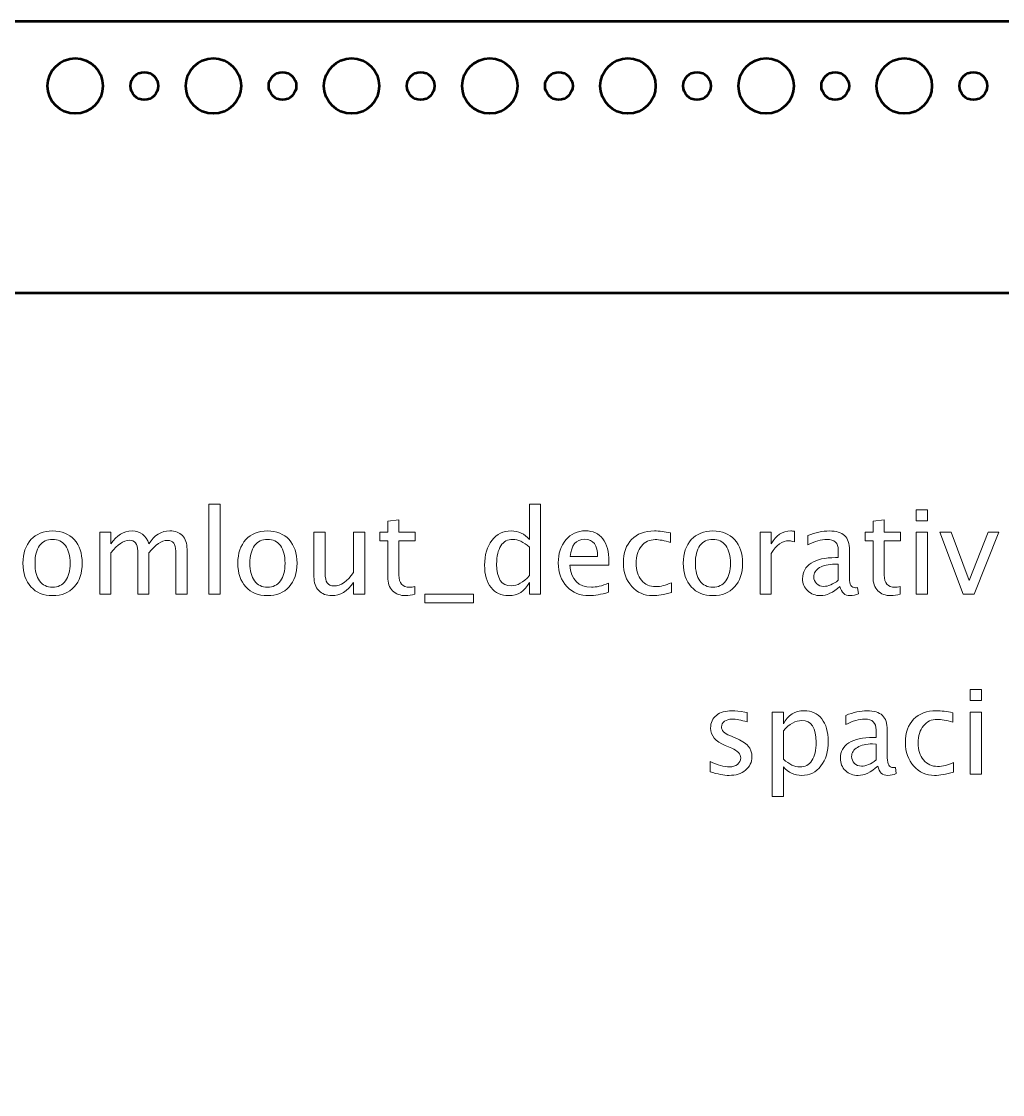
# Model space of a CAD drawing. Header units: centimetres. Extents: x -19.4 to 19.4, y -11.2 to 11.2.
# Drawn here: x -11.83 to -1.18, y -0.45 to 11.2 of the extents above; entities that cross this region are included whole.
import ezdxf

# ---------------------------------------------------------------- set-up
doc = ezdxf.new("R2010")
doc.units = ezdxf.units.CM
doc.header["$MEASUREMENT"] = 0
doc.layers.add('Layer 1', color=7, linetype='Continuous')

msp = doc.modelspace()

# ---------------------------------------------------------------- linework, layer by layer
at = {"layer": 'Layer 1', "lineweight": 53}
for centre, major_axis in [((-11.25, 10.5), (0, 0.3)), ((-9.75, 10.5), (0, 0.3)), ((-8.25, 10.5), (0, 0.3)), ((-6.75, 10.5), (0, 0.3)), ((-5.25, 10.5), (0, 0.3)), ((-3.75, 10.5), (0, 0.3)), ((-2.25, 10.5), (0, 0.3)), ((-10.5, 10.5), (0, 0.15)), ((-9, 10.5), (0, 0.15)), ((-7.5, 10.5), (0, 0.15)), ((-6, 10.5), (0, 0.15)), ((-4.5, 10.5), (0, 0.15)), ((-3, 10.5), (0, 0.15)), ((-1.5, 10.5), (0, 0.15))]:
    msp.add_ellipse(centre, major_axis=major_axis, ratio=1, dxfattribs=at)
msp.add_open_spline([(-19.45, -10.7), (-19.45, -10.7), (-19.45, 10.7), (-19.45, 10.7), (-19.45, 10.7), (-19.45, 10.97614), (-19.22614, 11.2), (-18.95, 11.2), (-18.95, 11.2), (-18.95, 11.2), (18.95, 11.2), (18.95, 11.2), (18.95, 11.2), (19.22614, 11.2), (19.45, 10.97614), (19.45, 10.7), (19.45, 10.7), (19.45, 10.7), (19.45, -10.7), (19.45, -10.7), (19.45, -10.7), (19.45, -10.97614), (19.22614, -11.2), (18.95, -11.2), (18.95, -11.2), (18.95, -11.2), (-18.95, -11.2), (-18.95, -11.2), (-18.95, -11.2), (-19.22614, -11.2), (-19.45, -10.97614), (-19.45, -10.7)], degree=3, knots=[0, 0, 0, 0, 0.11111111, 0.11111111, 0.11111111, 0.11111111, 0.22222222, 0.22222222, 0.22222222, 0.22222222, 0.33333333, 0.33333333, 0.33333333, 0.33333333, 0.44444444, 0.44444444, 0.44444444, 0.44444444, 0.55555556, 0.55555556, 0.55555556, 0.55555556, 0.66666667, 0.66666667, 0.66666667, 0.66666667, 0.77777778, 0.77777778, 0.77777778, 0.77777778, 1, 1, 1, 1], dxfattribs=at)
at = {"layer": 'Layer 1', "color": 5, "lineweight": 53}
for points, knots in [([(1.36354, 8.25), (1.36354, 8.25), (18, 8.25), (18, 8.25), (18, 8.25), (18, -1.69111), (9.94111, -9.75), (0, -9.75), (0, -9.75), (-9.94111, -9.75), (-18, -1.69111), (-18, 8.25), (-18, 8.25), (-18, 8.25), (1.36354, 8.25), (1.36354, 8.25)], [0, 0, 0, 0, 0.2, 0.2, 0.2, 0.2, 0.4, 0.4, 0.4, 0.4, 0.6, 0.6, 0.6, 0.6, 1, 1, 1, 1]), ([(16.5, 8.25), (16.5, -0.86268), (9.11268, -8.25), (0, -8.25), (0, -8.25), (-9.11268, -8.25), (-16.5, -0.86268), (-16.5, 8.25)], [0, 0, 0, 0, 0.33333333, 0.33333333, 0.33333333, 0.33333333, 1, 1, 1, 1]), ([(16, 8.25), (16, -0.58654), (8.83654, -7.75), (0, -7.75), (0, -7.75), (-8.83654, -7.75), (-16, -0.58654), (-16, 8.25)], [0, 0, 0, 0, 0.33333333, 0.33333333, 0.33333333, 0.33333333, 1, 1, 1, 1]), ([(15.5, 8.25), (15.5, -0.3104), (8.5604, -7.25), (0, -7.25), (0, -7.25), (-8.5604, -7.25), (-15.5, -0.3104), (-15.5, 8.25)], [0, 0, 0, 0, 0.33333333, 0.33333333, 0.33333333, 0.33333333, 1, 1, 1, 1])]:
    msp.add_open_spline(points, degree=3, knots=knots, dxfattribs=at)
at = {"layer": 'Layer 1', "color": 5, "lineweight": 9}
for points, knots in [([(-9.79826, 4.98147), (-9.79826, 4.98147), (-9.79826, 5.96064), (-9.79826, 5.96064), (-9.79826, 5.96064), (-9.79826, 5.96064), (-9.67634, 5.96064), (-9.67634, 5.96064), (-9.67634, 5.96064), (-9.67634, 5.96064), (-9.67634, 4.98147), (-9.67634, 4.98147), (-9.67634, 4.98147), (-9.67634, 4.98147), (-9.79826, 4.98147), (-9.79826, 4.98147)], [0, 0, 0, 0, 0.2, 0.2, 0.2, 0.2, 0.4, 0.4, 0.4, 0.4, 0.6, 0.6, 0.6, 0.6, 1, 1, 1, 1]), ([(-6.31973, 4.98147), (-6.31973, 4.98147), (-6.31973, 5.10784), (-6.31973, 5.10784), (-6.31973, 5.10784), (-6.36947, 5.01343), (-6.4444, 4.96623), (-6.54452, 4.96623), (-6.54452, 4.96623), (-6.6258, 4.96623), (-6.68972, 4.99565), (-6.73629, 5.05471), (-6.73629, 5.05471), (-6.78286, 5.11376), (-6.80614, 5.19441), (-6.80614, 5.29664), (-6.80614, 5.29664), (-6.80614, 5.4084), (-6.77968, 5.49836), (-6.72698, 5.56652), (-6.72698, 5.56652), (-6.67406, 5.63446), (-6.60463, 5.66854), (-6.51848, 5.66854), (-6.51848, 5.66854), (-6.43869, 5.66854), (-6.37222, 5.63806), (-6.31973, 5.57689), (-6.31973, 5.57689), (-6.31973, 5.57689), (-6.31973, 5.96064), (-6.31973, 5.96064), (-6.31973, 5.96064), (-6.31973, 5.96064), (-6.19781, 5.96064), (-6.19781, 5.96064), (-6.19781, 5.96064), (-6.19781, 5.96064), (-6.19781, 4.98147), (-6.19781, 4.98147), (-6.19781, 4.98147), (-6.19781, 4.98147), (-6.31973, 4.98147), (-6.31973, 4.98147)], [0, 0, 0, 0, 0.08333333, 0.08333333, 0.08333333, 0.08333333, 0.16666667, 0.16666667, 0.16666667, 0.16666667, 0.25, 0.25, 0.25, 0.25, 0.33333333, 0.33333333, 0.33333333, 0.33333333, 0.41666667, 0.41666667, 0.41666667, 0.41666667, 0.5, 0.5, 0.5, 0.5, 0.58333333, 0.58333333, 0.58333333, 0.58333333, 0.66666667, 0.66666667, 0.66666667, 0.66666667, 0.75, 0.75, 0.75, 0.75, 0.83333333, 0.83333333, 0.83333333, 0.83333333, 1, 1, 1, 1]), ([(-2.11943, 5.77776), (-2.11943, 5.77776), (-2.11943, 5.89968), (-2.11943, 5.89968), (-2.11943, 5.89968), (-2.11943, 5.89968), (-1.99751, 5.89968), (-1.99751, 5.89968), (-1.99751, 5.89968), (-1.99751, 5.89968), (-1.99751, 5.77776), (-1.99751, 5.77776), (-1.99751, 5.77776), (-1.99751, 5.77776), (-2.11943, 5.77776), (-2.11943, 5.77776)], [0, 0, 0, 0, 0.2, 0.2, 0.2, 0.2, 0.4, 0.4, 0.4, 0.4, 0.6, 0.6, 0.6, 0.6, 1, 1, 1, 1]), ([(-7.56179, 4.98168), (-7.59947, 4.97131), (-7.63227, 4.96623), (-7.66, 4.96623), (-7.66, 4.96623), (-7.72223, 4.96623), (-7.7707, 4.98401), (-7.80542, 5.01957), (-7.80542, 5.01957), (-7.84034, 5.05513), (-7.8577, 5.10445), (-7.8577, 5.16774), (-7.8577, 5.16774), (-7.8577, 5.16774), (-7.8577, 5.56313), (-7.8577, 5.56313), (-7.8577, 5.56313), (-7.8577, 5.56313), (-7.94194, 5.56313), (-7.94194, 5.56313), (-7.94194, 5.56313), (-7.94194, 5.56313), (-7.94194, 5.65457), (-7.94194, 5.65457), (-7.94194, 5.65457), (-7.94194, 5.65457), (-7.8577, 5.65457), (-7.8577, 5.65457), (-7.8577, 5.65457), (-7.8577, 5.65457), (-7.8577, 5.77628), (-7.8577, 5.77628), (-7.8577, 5.77628), (-7.8577, 5.77628), (-7.73578, 5.78792), (-7.73578, 5.78792), (-7.73578, 5.78792), (-7.73578, 5.78792), (-7.73578, 5.65457), (-7.73578, 5.65457), (-7.73578, 5.65457), (-7.73578, 5.65457), (-7.55925, 5.65457), (-7.55925, 5.65457), (-7.55925, 5.65457), (-7.55925, 5.65457), (-7.55925, 5.56313), (-7.55925, 5.56313), (-7.55925, 5.56313), (-7.55925, 5.56313), (-7.73578, 5.56313), (-7.73578, 5.56313), (-7.73578, 5.56313), (-7.73578, 5.56313), (-7.73578, 5.18975), (-7.73578, 5.18975), (-7.73578, 5.18975), (-7.73578, 5.1017), (-7.69747, 5.05767), (-7.62106, 5.05767), (-7.62106, 5.05767), (-7.60476, 5.05767), (-7.58507, 5.06042), (-7.56179, 5.06571), (-7.56179, 5.06571), (-7.56179, 5.06571), (-7.56179, 4.98168), (-7.56179, 4.98168)], [0, 0, 0, 0, 0.05555556, 0.05555556, 0.05555556, 0.05555556, 0.11111111, 0.11111111, 0.11111111, 0.11111111, 0.16666667, 0.16666667, 0.16666667, 0.16666667, 0.22222222, 0.22222222, 0.22222222, 0.22222222, 0.27777778, 0.27777778, 0.27777778, 0.27777778, 0.33333333, 0.33333333, 0.33333333, 0.33333333, 0.38888889, 0.38888889, 0.38888889, 0.38888889, 0.44444444, 0.44444444, 0.44444444, 0.44444444, 0.5, 0.5, 0.5, 0.5, 0.55555556, 0.55555556, 0.55555556, 0.55555556, 0.61111111, 0.61111111, 0.61111111, 0.61111111, 0.66666667, 0.66666667, 0.66666667, 0.66666667, 0.72222222, 0.72222222, 0.72222222, 0.72222222, 0.77777778, 0.77777778, 0.77777778, 0.77777778, 0.83333333, 0.83333333, 0.83333333, 0.83333333, 0.88888889, 0.88888889, 0.88888889, 0.88888889, 1, 1, 1, 1]), ([(-2.29342, 4.98168), (-2.3311, 4.97131), (-2.3639, 4.96623), (-2.39163, 4.96623), (-2.39163, 4.96623), (-2.45386, 4.96623), (-2.50233, 4.98401), (-2.53705, 5.01957), (-2.53705, 5.01957), (-2.57197, 5.05513), (-2.58933, 5.10445), (-2.58933, 5.16774), (-2.58933, 5.16774), (-2.58933, 5.16774), (-2.58933, 5.56313), (-2.58933, 5.56313), (-2.58933, 5.56313), (-2.58933, 5.56313), (-2.67357, 5.56313), (-2.67357, 5.56313), (-2.67357, 5.56313), (-2.67357, 5.56313), (-2.67357, 5.65457), (-2.67357, 5.65457), (-2.67357, 5.65457), (-2.67357, 5.65457), (-2.58933, 5.65457), (-2.58933, 5.65457), (-2.58933, 5.65457), (-2.58933, 5.65457), (-2.58933, 5.77628), (-2.58933, 5.77628), (-2.58933, 5.77628), (-2.58933, 5.77628), (-2.46741, 5.78792), (-2.46741, 5.78792), (-2.46741, 5.78792), (-2.46741, 5.78792), (-2.46741, 5.65457), (-2.46741, 5.65457), (-2.46741, 5.65457), (-2.46741, 5.65457), (-2.29088, 5.65457), (-2.29088, 5.65457), (-2.29088, 5.65457), (-2.29088, 5.65457), (-2.29088, 5.56313), (-2.29088, 5.56313), (-2.29088, 5.56313), (-2.29088, 5.56313), (-2.46741, 5.56313), (-2.46741, 5.56313), (-2.46741, 5.56313), (-2.46741, 5.56313), (-2.46741, 5.18975), (-2.46741, 5.18975), (-2.46741, 5.18975), (-2.46741, 5.1017), (-2.4291, 5.05767), (-2.35269, 5.05767), (-2.35269, 5.05767), (-2.33639, 5.05767), (-2.3167, 5.06042), (-2.29342, 5.06571), (-2.29342, 5.06571), (-2.29342, 5.06571), (-2.29342, 4.98168), (-2.29342, 4.98168)], [0, 0, 0, 0, 0.05555556, 0.05555556, 0.05555556, 0.05555556, 0.11111111, 0.11111111, 0.11111111, 0.11111111, 0.16666667, 0.16666667, 0.16666667, 0.16666667, 0.22222222, 0.22222222, 0.22222222, 0.22222222, 0.27777778, 0.27777778, 0.27777778, 0.27777778, 0.33333333, 0.33333333, 0.33333333, 0.33333333, 0.38888889, 0.38888889, 0.38888889, 0.38888889, 0.44444444, 0.44444444, 0.44444444, 0.44444444, 0.5, 0.5, 0.5, 0.5, 0.55555556, 0.55555556, 0.55555556, 0.55555556, 0.61111111, 0.61111111, 0.61111111, 0.61111111, 0.66666667, 0.66666667, 0.66666667, 0.66666667, 0.72222222, 0.72222222, 0.72222222, 0.72222222, 0.77777778, 0.77777778, 0.77777778, 0.77777778, 0.83333333, 0.83333333, 0.83333333, 0.83333333, 0.88888889, 0.88888889, 0.88888889, 0.88888889, 1, 1, 1, 1]), ([(-11.49625, 4.96623), (-11.5951, 4.96623), (-11.67341, 4.99777), (-11.73099, 5.06085), (-11.73099, 5.06085), (-11.78877, 5.12392), (-11.81756, 5.20965), (-11.81756, 5.31781), (-11.81756, 5.31781), (-11.81756, 5.42576), (-11.78877, 5.51127), (-11.73099, 5.57414), (-11.73099, 5.57414), (-11.67341, 5.637), (-11.5951, 5.66854), (-11.49625, 5.66854), (-11.49625, 5.66854), (-11.3974, 5.66854), (-11.31908, 5.637), (-11.26151, 5.57414), (-11.26151, 5.57414), (-11.20373, 5.51127), (-11.17494, 5.42576), (-11.17494, 5.31781), (-11.17494, 5.31781), (-11.17494, 5.20965), (-11.20373, 5.12392), (-11.26151, 5.06085), (-11.26151, 5.06085), (-11.31908, 4.99777), (-11.3974, 4.96623), (-11.49625, 4.96623)], [0, 0, 0, 0, 0.11111111, 0.11111111, 0.11111111, 0.11111111, 0.22222222, 0.22222222, 0.22222222, 0.22222222, 0.33333333, 0.33333333, 0.33333333, 0.33333333, 0.44444444, 0.44444444, 0.44444444, 0.44444444, 0.55555556, 0.55555556, 0.55555556, 0.55555556, 0.66666667, 0.66666667, 0.66666667, 0.66666667, 0.77777778, 0.77777778, 0.77777778, 0.77777778, 1, 1, 1, 1]), ([(-10.98402, 4.98147), (-10.98402, 4.98147), (-10.98402, 5.65457), (-10.98402, 5.65457), (-10.98402, 5.65457), (-10.98402, 5.65457), (-10.8621, 5.65457), (-10.8621, 5.65457), (-10.8621, 5.65457), (-10.8621, 5.65457), (-10.8621, 5.52736), (-10.8621, 5.52736), (-10.8621, 5.52736), (-10.80262, 5.62155), (-10.72642, 5.66854), (-10.63308, 5.66854), (-10.63308, 5.66854), (-10.54312, 5.66854), (-10.48195, 5.62155), (-10.44935, 5.52736), (-10.44935, 5.52736), (-10.39156, 5.6224), (-10.31621, 5.66981), (-10.22371, 5.66981), (-10.22371, 5.66981), (-10.16466, 5.66981), (-10.11873, 5.65245), (-10.08592, 5.61753), (-10.08592, 5.61753), (-10.05311, 5.5826), (-10.0366, 5.53371), (-10.0366, 5.47084), (-10.0366, 5.47084), (-10.0366, 5.47084), (-10.0366, 4.98147), (-10.0366, 4.98147), (-10.0366, 4.98147), (-10.0366, 4.98147), (-10.15852, 4.98147), (-10.15852, 4.98147), (-10.15852, 4.98147), (-10.15852, 4.98147), (-10.15852, 5.45074), (-10.15852, 5.45074), (-10.15852, 5.45074), (-10.15852, 5.52736), (-10.189, 5.56567), (-10.24996, 5.56567), (-10.24996, 5.56567), (-10.31325, 5.56567), (-10.37971, 5.52101), (-10.44935, 5.43147), (-10.44935, 5.43147), (-10.44935, 5.43147), (-10.44935, 4.98147), (-10.44935, 4.98147), (-10.44935, 4.98147), (-10.44935, 4.98147), (-10.57127, 4.98147), (-10.57127, 4.98147), (-10.57127, 4.98147), (-10.57127, 4.98147), (-10.57127, 5.45116), (-10.57127, 5.45116), (-10.57127, 5.45116), (-10.57127, 5.52842), (-10.60217, 5.56694), (-10.66419, 5.56694), (-10.66419, 5.56694), (-10.72579, 5.56694), (-10.79183, 5.52207), (-10.8621, 5.43211), (-10.8621, 5.43211), (-10.8621, 5.43211), (-10.8621, 4.98147), (-10.8621, 4.98147), (-10.8621, 4.98147), (-10.8621, 4.98147), (-10.98402, 4.98147), (-10.98402, 4.98147)], [0, 0, 0, 0, 0.04761905, 0.04761905, 0.04761905, 0.04761905, 0.0952381, 0.0952381, 0.0952381, 0.0952381, 0.14285714, 0.14285714, 0.14285714, 0.14285714, 0.19047619, 0.19047619, 0.19047619, 0.19047619, 0.23809524, 0.23809524, 0.23809524, 0.23809524, 0.28571429, 0.28571429, 0.28571429, 0.28571429, 0.33333333, 0.33333333, 0.33333333, 0.33333333, 0.38095238, 0.38095238, 0.38095238, 0.38095238, 0.42857143, 0.42857143, 0.42857143, 0.42857143, 0.47619048, 0.47619048, 0.47619048, 0.47619048, 0.52380952, 0.52380952, 0.52380952, 0.52380952, 0.57142857, 0.57142857, 0.57142857, 0.57142857, 0.61904762, 0.61904762, 0.61904762, 0.61904762, 0.66666667, 0.66666667, 0.66666667, 0.66666667, 0.71428571, 0.71428571, 0.71428571, 0.71428571, 0.76190476, 0.76190476, 0.76190476, 0.76190476, 0.80952381, 0.80952381, 0.80952381, 0.80952381, 0.85714286, 0.85714286, 0.85714286, 0.85714286, 0.9047619, 0.9047619, 0.9047619, 0.9047619, 1, 1, 1, 1]), ([(-9.16326, 4.96623), (-9.26211, 4.96623), (-9.34042, 4.99777), (-9.398, 5.06085), (-9.398, 5.06085), (-9.45578, 5.12392), (-9.48457, 5.20965), (-9.48457, 5.31781), (-9.48457, 5.31781), (-9.48457, 5.42576), (-9.45578, 5.51127), (-9.398, 5.57414), (-9.398, 5.57414), (-9.34042, 5.637), (-9.26211, 5.66854), (-9.16326, 5.66854), (-9.16326, 5.66854), (-9.06441, 5.66854), (-8.98609, 5.637), (-8.92852, 5.57414), (-8.92852, 5.57414), (-8.87074, 5.51127), (-8.84195, 5.42576), (-8.84195, 5.31781), (-8.84195, 5.31781), (-8.84195, 5.20965), (-8.87074, 5.12392), (-8.92852, 5.06085), (-8.92852, 5.06085), (-8.98609, 4.99777), (-9.06441, 4.96623), (-9.16326, 4.96623)], [0, 0, 0, 0, 0.11111111, 0.11111111, 0.11111111, 0.11111111, 0.22222222, 0.22222222, 0.22222222, 0.22222222, 0.33333333, 0.33333333, 0.33333333, 0.33333333, 0.44444444, 0.44444444, 0.44444444, 0.44444444, 0.55555556, 0.55555556, 0.55555556, 0.55555556, 0.66666667, 0.66666667, 0.66666667, 0.66666667, 0.77777778, 0.77777778, 0.77777778, 0.77777778, 1, 1, 1, 1]), ([(-8.22939, 4.98147), (-8.22939, 4.98147), (-8.22939, 5.10805), (-8.22939, 5.10805), (-8.22939, 5.10805), (-8.29437, 5.01343), (-8.37332, 4.96623), (-8.46603, 4.96623), (-8.46603, 4.96623), (-8.52488, 4.96623), (-8.57165, 4.98465), (-8.60637, 5.02169), (-8.60637, 5.02169), (-8.64129, 5.05873), (-8.65865, 5.10847), (-8.65865, 5.17134), (-8.65865, 5.17134), (-8.65865, 5.17134), (-8.65865, 5.65457), (-8.65865, 5.65457), (-8.65865, 5.65457), (-8.65865, 5.65457), (-8.53673, 5.65457), (-8.53673, 5.65457), (-8.53673, 5.65457), (-8.53673, 5.65457), (-8.53673, 5.21113), (-8.53673, 5.21113), (-8.53673, 5.21113), (-8.53673, 5.16054), (-8.52932, 5.12477), (-8.51472, 5.1036), (-8.51472, 5.1036), (-8.4999, 5.08222), (-8.47535, 5.07164), (-8.44084, 5.07164), (-8.44084, 5.07164), (-8.36634, 5.07164), (-8.29564, 5.12054), (-8.22939, 5.21854), (-8.22939, 5.21854), (-8.22939, 5.21854), (-8.22939, 5.65457), (-8.22939, 5.65457), (-8.22939, 5.65457), (-8.22939, 5.65457), (-8.10747, 5.65457), (-8.10747, 5.65457), (-8.10747, 5.65457), (-8.10747, 5.65457), (-8.10747, 4.98147), (-8.10747, 4.98147), (-8.10747, 4.98147), (-8.10747, 4.98147), (-8.22939, 4.98147), (-8.22939, 4.98147)], [0, 0, 0, 0, 0.06666667, 0.06666667, 0.06666667, 0.06666667, 0.13333333, 0.13333333, 0.13333333, 0.13333333, 0.2, 0.2, 0.2, 0.2, 0.26666667, 0.26666667, 0.26666667, 0.26666667, 0.33333333, 0.33333333, 0.33333333, 0.33333333, 0.4, 0.4, 0.4, 0.4, 0.46666667, 0.46666667, 0.46666667, 0.46666667, 0.53333333, 0.53333333, 0.53333333, 0.53333333, 0.6, 0.6, 0.6, 0.6, 0.66666667, 0.66666667, 0.66666667, 0.66666667, 0.73333333, 0.73333333, 0.73333333, 0.73333333, 0.8, 0.8, 0.8, 0.8, 0.86666667, 0.86666667, 0.86666667, 0.86666667, 1, 1, 1, 1]), ([(-5.45952, 5.00306), (-5.54143, 4.97851), (-5.6115, 4.96623), (-5.66992, 4.96623), (-5.66992, 4.96623), (-5.76961, 4.96623), (-5.85068, 4.99925), (-5.91312, 5.06508), (-5.91312, 5.06508), (-5.97556, 5.13091), (-6.00689, 5.21621), (-6.00689, 5.3212), (-6.00689, 5.3212), (-6.00689, 5.42301), (-5.97937, 5.50662), (-5.92413, 5.57202), (-5.92413, 5.57202), (-5.86888, 5.63721), (-5.79819, 5.66981), (-5.71204, 5.66981), (-5.71204, 5.66981), (-5.63055, 5.66981), (-5.56747, 5.64081), (-5.52302, 5.58282), (-5.52302, 5.58282), (-5.47857, 5.52482), (-5.45634, 5.44269), (-5.45634, 5.33622), (-5.45634, 5.33622), (-5.45634, 5.33622), (-5.45698, 5.29897), (-5.45698, 5.29897), (-5.45698, 5.29897), (-5.45698, 5.29897), (-5.88243, 5.29897), (-5.88243, 5.29897), (-5.88243, 5.29897), (-5.86465, 5.1381), (-5.78612, 5.05767), (-5.64706, 5.05767), (-5.64706, 5.05767), (-5.59604, 5.05767), (-5.5336, 5.07206), (-5.45952, 5.10085), (-5.45952, 5.10085), (-5.45952, 5.10085), (-5.45952, 5.00306), (-5.45952, 5.00306)], [0, 0, 0, 0, 0.07692308, 0.07692308, 0.07692308, 0.07692308, 0.15384615, 0.15384615, 0.15384615, 0.15384615, 0.23076923, 0.23076923, 0.23076923, 0.23076923, 0.30769231, 0.30769231, 0.30769231, 0.30769231, 0.38461538, 0.38461538, 0.38461538, 0.38461538, 0.46153846, 0.46153846, 0.46153846, 0.46153846, 0.53846154, 0.53846154, 0.53846154, 0.53846154, 0.61538462, 0.61538462, 0.61538462, 0.61538462, 0.69230769, 0.69230769, 0.69230769, 0.69230769, 0.76923077, 0.76923077, 0.76923077, 0.76923077, 0.84615385, 0.84615385, 0.84615385, 0.84615385, 1, 1, 1, 1]), ([(-4.77859, 5.00179), (-4.85754, 4.97808), (-4.9257, 4.96623), (-4.98306, 4.96623), (-4.98306, 4.96623), (-5.07408, 4.96623), (-5.14943, 4.99989), (-5.20933, 5.06698), (-5.20933, 5.06698), (-5.26923, 5.13429), (-5.29929, 5.21917), (-5.29929, 5.32141), (-5.29929, 5.32141), (-5.29929, 5.43063), (-5.26966, 5.51593), (-5.21039, 5.57689), (-5.21039, 5.57689), (-5.15112, 5.63806), (-5.06836, 5.66854), (-4.9621, 5.66854), (-4.9621, 5.66854), (-4.90982, 5.66854), (-4.85098, 5.66134), (-4.78621, 5.64695), (-4.78621, 5.64695), (-4.78621, 5.64695), (-4.78621, 5.54408), (-4.78621, 5.54408), (-4.78621, 5.54408), (-4.855, 5.5644), (-4.91109, 5.57456), (-4.95427, 5.57456), (-4.95427, 5.57456), (-5.01693, 5.57456), (-5.06709, 5.55107), (-5.10456, 5.50429), (-5.10456, 5.50429), (-5.14202, 5.45751), (-5.16086, 5.39507), (-5.16086, 5.31717), (-5.16086, 5.31717), (-5.16086, 5.24161), (-5.14139, 5.18065), (-5.10265, 5.13387), (-5.10265, 5.13387), (-5.06392, 5.0873), (-5.01333, 5.06402), (-4.95046, 5.06402), (-4.95046, 5.06402), (-4.89479, 5.06402), (-4.83764, 5.07841), (-4.77859, 5.1072), (-4.77859, 5.1072), (-4.77859, 5.1072), (-4.77859, 5.00179), (-4.77859, 5.00179)], [0, 0, 0, 0, 0.06666667, 0.06666667, 0.06666667, 0.06666667, 0.13333333, 0.13333333, 0.13333333, 0.13333333, 0.2, 0.2, 0.2, 0.2, 0.26666667, 0.26666667, 0.26666667, 0.26666667, 0.33333333, 0.33333333, 0.33333333, 0.33333333, 0.4, 0.4, 0.4, 0.4, 0.46666667, 0.46666667, 0.46666667, 0.46666667, 0.53333333, 0.53333333, 0.53333333, 0.53333333, 0.6, 0.6, 0.6, 0.6, 0.66666667, 0.66666667, 0.66666667, 0.66666667, 0.73333333, 0.73333333, 0.73333333, 0.73333333, 0.8, 0.8, 0.8, 0.8, 0.86666667, 0.86666667, 0.86666667, 0.86666667, 1, 1, 1, 1]), ([(-4.32753, 4.96623), (-4.42638, 4.96623), (-4.50469, 4.99777), (-4.56227, 5.06085), (-4.56227, 5.06085), (-4.62005, 5.12392), (-4.64884, 5.20965), (-4.64884, 5.31781), (-4.64884, 5.31781), (-4.64884, 5.42576), (-4.62005, 5.51127), (-4.56227, 5.57414), (-4.56227, 5.57414), (-4.50469, 5.637), (-4.42638, 5.66854), (-4.32753, 5.66854), (-4.32753, 5.66854), (-4.22868, 5.66854), (-4.15036, 5.637), (-4.09279, 5.57414), (-4.09279, 5.57414), (-4.03501, 5.51127), (-4.00622, 5.42576), (-4.00622, 5.31781), (-4.00622, 5.31781), (-4.00622, 5.20965), (-4.03501, 5.12392), (-4.09279, 5.06085), (-4.09279, 5.06085), (-4.15036, 4.99777), (-4.22868, 4.96623), (-4.32753, 4.96623)], [0, 0, 0, 0, 0.11111111, 0.11111111, 0.11111111, 0.11111111, 0.22222222, 0.22222222, 0.22222222, 0.22222222, 0.33333333, 0.33333333, 0.33333333, 0.33333333, 0.44444444, 0.44444444, 0.44444444, 0.44444444, 0.55555556, 0.55555556, 0.55555556, 0.55555556, 0.66666667, 0.66666667, 0.66666667, 0.66666667, 0.77777778, 0.77777778, 0.77777778, 0.77777778, 1, 1, 1, 1]), ([(-3.8153, 4.98147), (-3.8153, 4.98147), (-3.8153, 5.65457), (-3.8153, 5.65457), (-3.8153, 5.65457), (-3.8153, 5.65457), (-3.69338, 5.65457), (-3.69338, 5.65457), (-3.69338, 5.65457), (-3.69338, 5.65457), (-3.69338, 5.52736), (-3.69338, 5.52736), (-3.69338, 5.52736), (-3.64491, 5.62155), (-3.57463, 5.66854), (-3.48235, 5.66854), (-3.48235, 5.66854), (-3.46986, 5.66854), (-3.45674, 5.66748), (-3.44319, 5.66537), (-3.44319, 5.66537), (-3.44319, 5.66537), (-3.44319, 5.55128), (-3.44319, 5.55128), (-3.44319, 5.55128), (-3.46436, 5.55826), (-3.48298, 5.56186), (-3.49907, 5.56186), (-3.49907, 5.56186), (-3.57654, 5.56186), (-3.64131, 5.51614), (-3.69338, 5.42449), (-3.69338, 5.42449), (-3.69338, 5.42449), (-3.69338, 4.98147), (-3.69338, 4.98147), (-3.69338, 4.98147), (-3.69338, 4.98147), (-3.8153, 4.98147), (-3.8153, 4.98147)], [0, 0, 0, 0, 0.09090909, 0.09090909, 0.09090909, 0.09090909, 0.18181818, 0.18181818, 0.18181818, 0.18181818, 0.27272727, 0.27272727, 0.27272727, 0.27272727, 0.36363636, 0.36363636, 0.36363636, 0.36363636, 0.45454545, 0.45454545, 0.45454545, 0.45454545, 0.54545455, 0.54545455, 0.54545455, 0.54545455, 0.63636364, 0.63636364, 0.63636364, 0.63636364, 0.72727273, 0.72727273, 0.72727273, 0.72727273, 0.81818182, 0.81818182, 0.81818182, 0.81818182, 1, 1, 1, 1]), ([(-2.94874, 5.0672), (-3.02197, 4.99989), (-3.09246, 4.96623), (-3.16019, 4.96623), (-3.16019, 4.96623), (-3.21586, 4.96623), (-3.26222, 4.98359), (-3.29883, 5.01851), (-3.29883, 5.01851), (-3.33566, 5.05344), (-3.35408, 5.09746), (-3.35408, 5.15059), (-3.35408, 5.15059), (-3.35408, 5.22404), (-3.32318, 5.28056), (-3.26137, 5.31993), (-3.26137, 5.31993), (-3.19956, 5.3593), (-3.11087, 5.37898), (-2.9953, 5.37898), (-2.9953, 5.37898), (-2.9953, 5.37898), (-2.96673, 5.37898), (-2.96673, 5.37898), (-2.96673, 5.37898), (-2.96673, 5.37898), (-2.96673, 5.46005), (-2.96673, 5.46005), (-2.96673, 5.46005), (-2.96673, 5.53815), (-3.00737, 5.5771), (-3.08886, 5.5771), (-3.08886, 5.5771), (-3.15194, 5.5771), (-3.22094, 5.5572), (-3.29566, 5.51741), (-3.29566, 5.51741), (-3.29566, 5.51741), (-3.29566, 5.61774), (-3.29566, 5.61774), (-3.29566, 5.61774), (-3.21353, 5.65161), (-3.13606, 5.66854), (-3.06346, 5.66854), (-3.06346, 5.66854), (-2.98874, 5.66854), (-2.9335, 5.65161), (-2.89815, 5.61753), (-2.89815, 5.61753), (-2.86259, 5.58345), (-2.84481, 5.53096), (-2.84481, 5.46005), (-2.84481, 5.46005), (-2.84481, 5.46005), (-2.84481, 5.15588), (-2.84481, 5.15588), (-2.84481, 5.15588), (-2.84481, 5.08625), (-2.82343, 5.05132), (-2.78046, 5.05132), (-2.78046, 5.05132), (-2.77517, 5.05132), (-2.76734, 5.05217), (-2.75697, 5.05386), (-2.75697, 5.05386), (-2.75697, 5.05386), (-2.74829, 4.98613), (-2.74829, 4.98613), (-2.74829, 4.98613), (-2.77602, 4.97279), (-2.8065, 4.96623), (-2.83994, 4.96623), (-2.83994, 4.96623), (-2.89688, 4.96623), (-2.93307, 4.99989), (-2.94874, 5.0672)], [0, 0, 0, 0, 0.05, 0.05, 0.05, 0.05, 0.1, 0.1, 0.1, 0.1, 0.15, 0.15, 0.15, 0.15, 0.2, 0.2, 0.2, 0.2, 0.25, 0.25, 0.25, 0.25, 0.3, 0.3, 0.3, 0.3, 0.35, 0.35, 0.35, 0.35, 0.4, 0.4, 0.4, 0.4, 0.45, 0.45, 0.45, 0.45, 0.5, 0.5, 0.5, 0.5, 0.55, 0.55, 0.55, 0.55, 0.6, 0.6, 0.6, 0.6, 0.65, 0.65, 0.65, 0.65, 0.7, 0.7, 0.7, 0.7, 0.75, 0.75, 0.75, 0.75, 0.8, 0.8, 0.8, 0.8, 0.85, 0.85, 0.85, 0.85, 0.9, 0.9, 0.9, 0.9, 1, 1, 1, 1]), ([(-2.11943, 4.98147), (-2.11943, 4.98147), (-2.11943, 5.65457), (-2.11943, 5.65457), (-2.11943, 5.65457), (-2.11943, 5.65457), (-1.99751, 5.65457), (-1.99751, 5.65457), (-1.99751, 5.65457), (-1.99751, 5.65457), (-1.99751, 4.98147), (-1.99751, 4.98147), (-1.99751, 4.98147), (-1.99751, 4.98147), (-2.11943, 4.98147), (-2.11943, 4.98147)], [0, 0, 0, 0, 0.2, 0.2, 0.2, 0.2, 0.4, 0.4, 0.4, 0.4, 0.6, 0.6, 0.6, 0.6, 1, 1, 1, 1]), ([(-1.61228, 4.98147), (-1.61228, 4.98147), (-1.86289, 5.65457), (-1.86289, 5.65457), (-1.86289, 5.65457), (-1.86289, 5.65457), (-1.74097, 5.65457), (-1.74097, 5.65457), (-1.74097, 5.65457), (-1.74097, 5.65457), (-1.5456, 5.13154), (-1.5456, 5.13154), (-1.5456, 5.13154), (-1.5456, 5.13154), (-1.3388, 5.65457), (-1.3388, 5.65457), (-1.3388, 5.65457), (-1.3388, 5.65457), (-1.22408, 5.65457), (-1.22408, 5.65457), (-1.22408, 5.65457), (-1.22408, 5.65457), (-1.49014, 4.98147), (-1.49014, 4.98147), (-1.49014, 4.98147), (-1.49014, 4.98147), (-1.61228, 4.98147), (-1.61228, 4.98147)], [0, 0, 0, 0, 0.125, 0.125, 0.125, 0.125, 0.25, 0.25, 0.25, 0.25, 0.375, 0.375, 0.375, 0.375, 0.5, 0.5, 0.5, 0.5, 0.625, 0.625, 0.625, 0.625, 0.75, 0.75, 0.75, 0.75, 1, 1, 1, 1]), ([(-11.49646, 5.05767), (-11.43614, 5.05767), (-11.38915, 5.08032), (-11.3557, 5.12583), (-11.3557, 5.12583), (-11.32247, 5.17112), (-11.30575, 5.23526), (-11.30575, 5.31781), (-11.30575, 5.31781), (-11.30575, 5.40015), (-11.32247, 5.46407), (-11.3557, 5.50937), (-11.3557, 5.50937), (-11.38915, 5.55445), (-11.43614, 5.5771), (-11.49646, 5.5771), (-11.49646, 5.5771), (-11.557, 5.5771), (-11.60399, 5.55445), (-11.63701, 5.50937), (-11.63701, 5.50937), (-11.67024, 5.46407), (-11.68675, 5.40015), (-11.68675, 5.31781), (-11.68675, 5.31781), (-11.68675, 5.23526), (-11.67024, 5.17112), (-11.63701, 5.12583), (-11.63701, 5.12583), (-11.60399, 5.08032), (-11.557, 5.05767), (-11.49646, 5.05767)], [0, 0, 0, 0, 0.11111111, 0.11111111, 0.11111111, 0.11111111, 0.22222222, 0.22222222, 0.22222222, 0.22222222, 0.33333333, 0.33333333, 0.33333333, 0.33333333, 0.44444444, 0.44444444, 0.44444444, 0.44444444, 0.55555556, 0.55555556, 0.55555556, 0.55555556, 0.66666667, 0.66666667, 0.66666667, 0.66666667, 0.77777778, 0.77777778, 0.77777778, 0.77777778, 1, 1, 1, 1]), ([(-9.16347, 5.05767), (-9.10315, 5.05767), (-9.05616, 5.08032), (-9.02271, 5.12583), (-9.02271, 5.12583), (-8.98948, 5.17112), (-8.97276, 5.23526), (-8.97276, 5.31781), (-8.97276, 5.31781), (-8.97276, 5.40015), (-8.98948, 5.46407), (-9.02271, 5.50937), (-9.02271, 5.50937), (-9.05616, 5.55445), (-9.10315, 5.5771), (-9.16347, 5.5771), (-9.16347, 5.5771), (-9.22401, 5.5771), (-9.271, 5.55445), (-9.30402, 5.50937), (-9.30402, 5.50937), (-9.33725, 5.46407), (-9.35376, 5.40015), (-9.35376, 5.31781), (-9.35376, 5.31781), (-9.35376, 5.23526), (-9.33725, 5.17112), (-9.30402, 5.12583), (-9.30402, 5.12583), (-9.271, 5.08032), (-9.22401, 5.05767), (-9.16347, 5.05767)], [0, 0, 0, 0, 0.11111111, 0.11111111, 0.11111111, 0.11111111, 0.22222222, 0.22222222, 0.22222222, 0.22222222, 0.33333333, 0.33333333, 0.33333333, 0.33333333, 0.44444444, 0.44444444, 0.44444444, 0.44444444, 0.55555556, 0.55555556, 0.55555556, 0.55555556, 0.66666667, 0.66666667, 0.66666667, 0.66666667, 0.77777778, 0.77777778, 0.77777778, 0.77777778, 1, 1, 1, 1]), ([(-6.31973, 5.49349), (-6.38302, 5.54916), (-6.44292, 5.5771), (-6.49965, 5.5771), (-6.49965, 5.5771), (-6.55553, 5.5771), (-6.59871, 5.55382), (-6.6294, 5.50704), (-6.6294, 5.50704), (-6.66009, 5.46047), (-6.67533, 5.39443), (-6.67533, 5.30892), (-6.67533, 5.30892), (-6.67533, 5.15165), (-6.62326, 5.07291), (-6.51891, 5.07291), (-6.51891, 5.07291), (-6.45117, 5.07291), (-6.38471, 5.10995), (-6.31973, 5.18382), (-6.31973, 5.18382), (-6.31973, 5.18382), (-6.31973, 5.49349), (-6.31973, 5.49349)], [0, 0, 0, 0, 0.14285714, 0.14285714, 0.14285714, 0.14285714, 0.28571429, 0.28571429, 0.28571429, 0.28571429, 0.42857143, 0.42857143, 0.42857143, 0.42857143, 0.57142857, 0.57142857, 0.57142857, 0.57142857, 0.71428571, 0.71428571, 0.71428571, 0.71428571, 1, 1, 1, 1]), ([(-5.87608, 5.39041), (-5.87608, 5.39041), (-5.5789, 5.39041), (-5.5789, 5.39041), (-5.5789, 5.39041), (-5.5789, 5.51572), (-5.62568, 5.57837), (-5.71902, 5.57837), (-5.71902, 5.57837), (-5.813, 5.57837), (-5.86528, 5.51572), (-5.87608, 5.39041)], [0, 0, 0, 0, 0.25, 0.25, 0.25, 0.25, 0.5, 0.5, 0.5, 0.5, 1, 1, 1, 1]), ([(-4.32774, 5.05767), (-4.26742, 5.05767), (-4.22043, 5.08032), (-4.18698, 5.12583), (-4.18698, 5.12583), (-4.15375, 5.17112), (-4.13703, 5.23526), (-4.13703, 5.31781), (-4.13703, 5.31781), (-4.13703, 5.40015), (-4.15375, 5.46407), (-4.18698, 5.50937), (-4.18698, 5.50937), (-4.22043, 5.55445), (-4.26742, 5.5771), (-4.32774, 5.5771), (-4.32774, 5.5771), (-4.38828, 5.5771), (-4.43527, 5.55445), (-4.46829, 5.50937), (-4.46829, 5.50937), (-4.50152, 5.46407), (-4.51803, 5.40015), (-4.51803, 5.31781), (-4.51803, 5.31781), (-4.51803, 5.23526), (-4.50152, 5.17112), (-4.46829, 5.12583), (-4.46829, 5.12583), (-4.43527, 5.08032), (-4.38828, 5.05767), (-4.32774, 5.05767)], [0, 0, 0, 0, 0.11111111, 0.11111111, 0.11111111, 0.11111111, 0.22222222, 0.22222222, 0.22222222, 0.22222222, 0.33333333, 0.33333333, 0.33333333, 0.33333333, 0.44444444, 0.44444444, 0.44444444, 0.44444444, 0.55555556, 0.55555556, 0.55555556, 0.55555556, 0.66666667, 0.66666667, 0.66666667, 0.66666667, 0.77777778, 0.77777778, 0.77777778, 0.77777778, 1, 1, 1, 1]), ([(-2.96673, 5.13366), (-2.96673, 5.13366), (-2.96673, 5.30659), (-2.96673, 5.30659), (-2.96673, 5.30659), (-2.96673, 5.30659), (-3.00589, 5.30786), (-3.00589, 5.30786), (-3.00589, 5.30786), (-3.07362, 5.30786), (-3.12823, 5.29537), (-3.16993, 5.2704), (-3.16993, 5.2704), (-3.21142, 5.24521), (-3.23216, 5.21198), (-3.23216, 5.17049), (-3.23216, 5.17049), (-3.23216, 5.14149), (-3.22179, 5.11694), (-3.20126, 5.09683), (-3.20126, 5.09683), (-3.18051, 5.07672), (-3.15532, 5.06656), (-3.12548, 5.06656), (-3.12548, 5.06656), (-3.07468, 5.06656), (-3.02176, 5.089), (-2.96673, 5.13366)], [0, 0, 0, 0, 0.125, 0.125, 0.125, 0.125, 0.25, 0.25, 0.25, 0.25, 0.375, 0.375, 0.375, 0.375, 0.5, 0.5, 0.5, 0.5, 0.625, 0.625, 0.625, 0.625, 0.75, 0.75, 0.75, 0.75, 1, 1, 1, 1]), ([(-7.45638, 4.89003), (-7.45638, 4.89003), (-7.45638, 4.98147), (-7.45638, 4.98147), (-7.45638, 4.98147), (-7.45638, 4.98147), (-6.92806, 4.98147), (-6.92806, 4.98147), (-6.92806, 4.98147), (-6.92806, 4.98147), (-6.92806, 4.89003), (-6.92806, 4.89003), (-6.92806, 4.89003), (-6.92806, 4.89003), (-7.45638, 4.89003), (-7.45638, 4.89003)], [0, 0, 0, 0, 0.2, 0.2, 0.2, 0.2, 0.4, 0.4, 0.4, 0.4, 0.6, 0.6, 0.6, 0.6, 1, 1, 1, 1]), ([(-1.53354, 3.82619), (-1.53354, 3.82619), (-1.53354, 3.94811), (-1.53354, 3.94811), (-1.53354, 3.94811), (-1.53354, 3.94811), (-1.41162, 3.94811), (-1.41162, 3.94811), (-1.41162, 3.94811), (-1.41162, 3.94811), (-1.41162, 3.82619), (-1.41162, 3.82619), (-1.41162, 3.82619), (-1.41162, 3.82619), (-1.53354, 3.82619), (-1.53354, 3.82619)], [0, 0, 0, 0, 0.2, 0.2, 0.2, 0.2, 0.4, 0.4, 0.4, 0.4, 0.6, 0.6, 0.6, 0.6, 1, 1, 1, 1]), ([(-4.35611, 3.05403), (-4.35611, 3.05403), (-4.35611, 3.16579), (-4.35611, 3.16579), (-4.35611, 3.16579), (-4.27631, 3.126), (-4.2071, 3.1061), (-4.14804, 3.1061), (-4.14804, 3.1061), (-4.1129, 3.1061), (-4.08369, 3.11563), (-4.06062, 3.13468), (-4.06062, 3.13468), (-4.03755, 3.15351), (-4.02591, 3.17722), (-4.02591, 3.2058), (-4.02591, 3.2058), (-4.02591, 3.24749), (-4.05829, 3.282), (-4.12306, 3.3093), (-4.12306, 3.3093), (-4.12306, 3.3093), (-4.1944, 3.33957), (-4.1944, 3.33957), (-4.1944, 3.33957), (-4.29959, 3.38317), (-4.3523, 3.44625), (-4.3523, 3.52816), (-4.3523, 3.52816), (-4.3523, 3.5868), (-4.33156, 3.63294), (-4.29007, 3.66659), (-4.29007, 3.66659), (-4.24858, 3.70025), (-4.19164, 3.71697), (-4.11947, 3.71697), (-4.11947, 3.71697), (-4.082, 3.71697), (-4.03543, 3.71189), (-3.98019, 3.70152), (-3.98019, 3.70152), (-3.98019, 3.70152), (-3.95479, 3.69665), (-3.95479, 3.69665), (-3.95479, 3.69665), (-3.95479, 3.69665), (-3.95479, 3.59505), (-3.95479, 3.59505), (-3.95479, 3.59505), (-4.02273, 3.61537), (-4.07692, 3.62553), (-4.11735, 3.62553), (-4.11735, 3.62553), (-4.15291, 3.62553), (-4.18106, 3.6177), (-4.20244, 3.60225), (-4.20244, 3.60225), (-4.22361, 3.5868), (-4.23419, 3.56605), (-4.23419, 3.54002), (-4.23419, 3.54002), (-4.23419, 3.5034), (-4.20456, 3.47228), (-4.14508, 3.4471), (-4.14508, 3.4471), (-4.14508, 3.4471), (-4.08645, 3.42233), (-4.08645, 3.42233), (-4.08645, 3.42233), (-4.01998, 3.39439), (-3.97299, 3.36476), (-3.94548, 3.33364), (-3.94548, 3.33364), (-3.91775, 3.30253), (-3.90399, 3.26358), (-3.90399, 3.21701), (-3.90399, 3.21701), (-3.90399, 3.15796), (-3.92727, 3.10949), (-3.97405, 3.0716), (-3.97405, 3.0716), (-4.02062, 3.03371), (-4.08031, 3.01466), (-4.15291, 3.01466), (-4.15291, 3.01466), (-4.20879, 3.01466), (-4.27631, 3.02778), (-4.35611, 3.05403)], [0, 0, 0, 0, 0.04347826, 0.04347826, 0.04347826, 0.04347826, 0.08695652, 0.08695652, 0.08695652, 0.08695652, 0.13043478, 0.13043478, 0.13043478, 0.13043478, 0.17391304, 0.17391304, 0.17391304, 0.17391304, 0.2173913, 0.2173913, 0.2173913, 0.2173913, 0.26086957, 0.26086957, 0.26086957, 0.26086957, 0.30434783, 0.30434783, 0.30434783, 0.30434783, 0.34782609, 0.34782609, 0.34782609, 0.34782609, 0.39130435, 0.39130435, 0.39130435, 0.39130435, 0.43478261, 0.43478261, 0.43478261, 0.43478261, 0.47826087, 0.47826087, 0.47826087, 0.47826087, 0.52173913, 0.52173913, 0.52173913, 0.52173913, 0.56521739, 0.56521739, 0.56521739, 0.56521739, 0.60869565, 0.60869565, 0.60869565, 0.60869565, 0.65217391, 0.65217391, 0.65217391, 0.65217391, 0.69565217, 0.69565217, 0.69565217, 0.69565217, 0.73913043, 0.73913043, 0.73913043, 0.73913043, 0.7826087, 0.7826087, 0.7826087, 0.7826087, 0.82608696, 0.82608696, 0.82608696, 0.82608696, 0.86956522, 0.86956522, 0.86956522, 0.86956522, 0.91304348, 0.91304348, 0.91304348, 0.91304348, 1, 1, 1, 1]), ([(-3.68449, 2.78479), (-3.68449, 2.78479), (-3.68449, 3.703), (-3.68449, 3.703), (-3.68449, 3.703), (-3.68449, 3.703), (-3.56257, 3.703), (-3.56257, 3.703), (-3.56257, 3.703), (-3.56257, 3.703), (-3.56257, 3.57579), (-3.56257, 3.57579), (-3.56257, 3.57579), (-3.51262, 3.66998), (-3.43747, 3.71697), (-3.33736, 3.71697), (-3.33736, 3.71697), (-3.25629, 3.71697), (-3.19258, 3.68755), (-3.14601, 3.62849), (-3.14601, 3.62849), (-3.09944, 3.56944), (-3.07616, 3.48879), (-3.07616, 3.38656), (-3.07616, 3.38656), (-3.07616, 3.27522), (-3.10262, 3.18526), (-3.15532, 3.11711), (-3.15532, 3.11711), (-3.20803, 3.04874), (-3.27745, 3.01466), (-3.36339, 3.01466), (-3.36339, 3.01466), (-3.44319, 3.01466), (-3.50965, 3.04514), (-3.56257, 3.10631), (-3.56257, 3.10631), (-3.56257, 3.10631), (-3.56257, 2.78479), (-3.56257, 2.78479), (-3.56257, 2.78479), (-3.56257, 2.78479), (-3.68449, 2.78479), (-3.68449, 2.78479)], [0, 0, 0, 0, 0.08333333, 0.08333333, 0.08333333, 0.08333333, 0.16666667, 0.16666667, 0.16666667, 0.16666667, 0.25, 0.25, 0.25, 0.25, 0.33333333, 0.33333333, 0.33333333, 0.33333333, 0.41666667, 0.41666667, 0.41666667, 0.41666667, 0.5, 0.5, 0.5, 0.5, 0.58333333, 0.58333333, 0.58333333, 0.58333333, 0.66666667, 0.66666667, 0.66666667, 0.66666667, 0.75, 0.75, 0.75, 0.75, 0.83333333, 0.83333333, 0.83333333, 0.83333333, 1, 1, 1, 1]), ([(-2.53832, 3.11563), (-2.61155, 3.04832), (-2.68204, 3.01466), (-2.74977, 3.01466), (-2.74977, 3.01466), (-2.80544, 3.01466), (-2.8518, 3.03202), (-2.88841, 3.06694), (-2.88841, 3.06694), (-2.92524, 3.10187), (-2.94366, 3.14589), (-2.94366, 3.19902), (-2.94366, 3.19902), (-2.94366, 3.27247), (-2.91276, 3.32899), (-2.85095, 3.36836), (-2.85095, 3.36836), (-2.78914, 3.40773), (-2.70045, 3.42741), (-2.58488, 3.42741), (-2.58488, 3.42741), (-2.58488, 3.42741), (-2.55631, 3.42741), (-2.55631, 3.42741), (-2.55631, 3.42741), (-2.55631, 3.42741), (-2.55631, 3.50848), (-2.55631, 3.50848), (-2.55631, 3.50848), (-2.55631, 3.58658), (-2.59695, 3.62553), (-2.67844, 3.62553), (-2.67844, 3.62553), (-2.74152, 3.62553), (-2.81052, 3.60563), (-2.88524, 3.56584), (-2.88524, 3.56584), (-2.88524, 3.56584), (-2.88524, 3.66617), (-2.88524, 3.66617), (-2.88524, 3.66617), (-2.80311, 3.70004), (-2.72564, 3.71697), (-2.65304, 3.71697), (-2.65304, 3.71697), (-2.57832, 3.71697), (-2.52308, 3.70004), (-2.48773, 3.66596), (-2.48773, 3.66596), (-2.45217, 3.63188), (-2.43439, 3.57939), (-2.43439, 3.50848), (-2.43439, 3.50848), (-2.43439, 3.50848), (-2.43439, 3.20431), (-2.43439, 3.20431), (-2.43439, 3.20431), (-2.43439, 3.13468), (-2.41301, 3.09975), (-2.37004, 3.09975), (-2.37004, 3.09975), (-2.36475, 3.09975), (-2.35692, 3.1006), (-2.34655, 3.10229), (-2.34655, 3.10229), (-2.34655, 3.10229), (-2.33787, 3.03456), (-2.33787, 3.03456), (-2.33787, 3.03456), (-2.3656, 3.02122), (-2.39608, 3.01466), (-2.42952, 3.01466), (-2.42952, 3.01466), (-2.48646, 3.01466), (-2.52265, 3.04832), (-2.53832, 3.11563)], [0, 0, 0, 0, 0.05, 0.05, 0.05, 0.05, 0.1, 0.1, 0.1, 0.1, 0.15, 0.15, 0.15, 0.15, 0.2, 0.2, 0.2, 0.2, 0.25, 0.25, 0.25, 0.25, 0.3, 0.3, 0.3, 0.3, 0.35, 0.35, 0.35, 0.35, 0.4, 0.4, 0.4, 0.4, 0.45, 0.45, 0.45, 0.45, 0.5, 0.5, 0.5, 0.5, 0.55, 0.55, 0.55, 0.55, 0.6, 0.6, 0.6, 0.6, 0.65, 0.65, 0.65, 0.65, 0.7, 0.7, 0.7, 0.7, 0.75, 0.75, 0.75, 0.75, 0.8, 0.8, 0.8, 0.8, 0.85, 0.85, 0.85, 0.85, 0.9, 0.9, 0.9, 0.9, 1, 1, 1, 1]), ([(-1.71663, 3.05022), (-1.79558, 3.02651), (-1.86374, 3.01466), (-1.9211, 3.01466), (-1.9211, 3.01466), (-2.01212, 3.01466), (-2.08747, 3.04832), (-2.14737, 3.11541), (-2.14737, 3.11541), (-2.20727, 3.18272), (-2.23733, 3.2676), (-2.23733, 3.36984), (-2.23733, 3.36984), (-2.23733, 3.47906), (-2.2077, 3.56436), (-2.14843, 3.62532), (-2.14843, 3.62532), (-2.08916, 3.68649), (-2.0064, 3.71697), (-1.90014, 3.71697), (-1.90014, 3.71697), (-1.84786, 3.71697), (-1.78902, 3.70977), (-1.72425, 3.69538), (-1.72425, 3.69538), (-1.72425, 3.69538), (-1.72425, 3.59251), (-1.72425, 3.59251), (-1.72425, 3.59251), (-1.79304, 3.61283), (-1.84913, 3.62299), (-1.89231, 3.62299), (-1.89231, 3.62299), (-1.95497, 3.62299), (-2.00513, 3.5995), (-2.0426, 3.55272), (-2.0426, 3.55272), (-2.08006, 3.50594), (-2.0989, 3.4435), (-2.0989, 3.3656), (-2.0989, 3.3656), (-2.0989, 3.29004), (-2.07943, 3.22908), (-2.04069, 3.1823), (-2.04069, 3.1823), (-2.00196, 3.13573), (-1.95137, 3.11245), (-1.8885, 3.11245), (-1.8885, 3.11245), (-1.83283, 3.11245), (-1.77568, 3.12684), (-1.71663, 3.15563), (-1.71663, 3.15563), (-1.71663, 3.15563), (-1.71663, 3.05022), (-1.71663, 3.05022)], [0, 0, 0, 0, 0.06666667, 0.06666667, 0.06666667, 0.06666667, 0.13333333, 0.13333333, 0.13333333, 0.13333333, 0.2, 0.2, 0.2, 0.2, 0.26666667, 0.26666667, 0.26666667, 0.26666667, 0.33333333, 0.33333333, 0.33333333, 0.33333333, 0.4, 0.4, 0.4, 0.4, 0.46666667, 0.46666667, 0.46666667, 0.46666667, 0.53333333, 0.53333333, 0.53333333, 0.53333333, 0.6, 0.6, 0.6, 0.6, 0.66666667, 0.66666667, 0.66666667, 0.66666667, 0.73333333, 0.73333333, 0.73333333, 0.73333333, 0.8, 0.8, 0.8, 0.8, 0.86666667, 0.86666667, 0.86666667, 0.86666667, 1, 1, 1, 1]), ([(-1.53354, 3.0299), (-1.53354, 3.0299), (-1.53354, 3.703), (-1.53354, 3.703), (-1.53354, 3.703), (-1.53354, 3.703), (-1.41162, 3.703), (-1.41162, 3.703), (-1.41162, 3.703), (-1.41162, 3.703), (-1.41162, 3.0299), (-1.41162, 3.0299), (-1.41162, 3.0299), (-1.41162, 3.0299), (-1.53354, 3.0299), (-1.53354, 3.0299)], [0, 0, 0, 0, 0.2, 0.2, 0.2, 0.2, 0.4, 0.4, 0.4, 0.4, 0.6, 0.6, 0.6, 0.6, 1, 1, 1, 1]), ([(-3.56257, 3.19034), (-3.4997, 3.13425), (-3.4398, 3.1061), (-3.38286, 3.1061), (-3.38286, 3.1061), (-3.32677, 3.1061), (-3.28338, 3.1296), (-3.2529, 3.17637), (-3.2529, 3.17637), (-3.22221, 3.22315), (-3.20697, 3.28898), (-3.20697, 3.37407), (-3.20697, 3.37407), (-3.20697, 3.53155), (-3.25904, 3.61029), (-3.36318, 3.61029), (-3.36318, 3.61029), (-3.43134, 3.61029), (-3.4978, 3.57346), (-3.56257, 3.49959), (-3.56257, 3.49959), (-3.56257, 3.49959), (-3.56257, 3.19034), (-3.56257, 3.19034)], [0, 0, 0, 0, 0.14285714, 0.14285714, 0.14285714, 0.14285714, 0.28571429, 0.28571429, 0.28571429, 0.28571429, 0.42857143, 0.42857143, 0.42857143, 0.42857143, 0.57142857, 0.57142857, 0.57142857, 0.57142857, 0.71428571, 0.71428571, 0.71428571, 0.71428571, 1, 1, 1, 1]), ([(-2.55631, 3.18209), (-2.55631, 3.18209), (-2.55631, 3.35502), (-2.55631, 3.35502), (-2.55631, 3.35502), (-2.55631, 3.35502), (-2.59547, 3.35629), (-2.59547, 3.35629), (-2.59547, 3.35629), (-2.6632, 3.35629), (-2.71781, 3.3438), (-2.75951, 3.31883), (-2.75951, 3.31883), (-2.801, 3.29364), (-2.82174, 3.26041), (-2.82174, 3.21892), (-2.82174, 3.21892), (-2.82174, 3.18992), (-2.81137, 3.16537), (-2.79084, 3.14526), (-2.79084, 3.14526), (-2.77009, 3.12515), (-2.7449, 3.11499), (-2.71506, 3.11499), (-2.71506, 3.11499), (-2.66426, 3.11499), (-2.61134, 3.13743), (-2.55631, 3.18209)], [0, 0, 0, 0, 0.125, 0.125, 0.125, 0.125, 0.25, 0.25, 0.25, 0.25, 0.375, 0.375, 0.375, 0.375, 0.5, 0.5, 0.5, 0.5, 0.625, 0.625, 0.625, 0.625, 0.75, 0.75, 0.75, 0.75, 1, 1, 1, 1])]:
    msp.add_open_spline(points, degree=3, knots=knots, dxfattribs=at)

doc.saveas('drawing.dxf')
